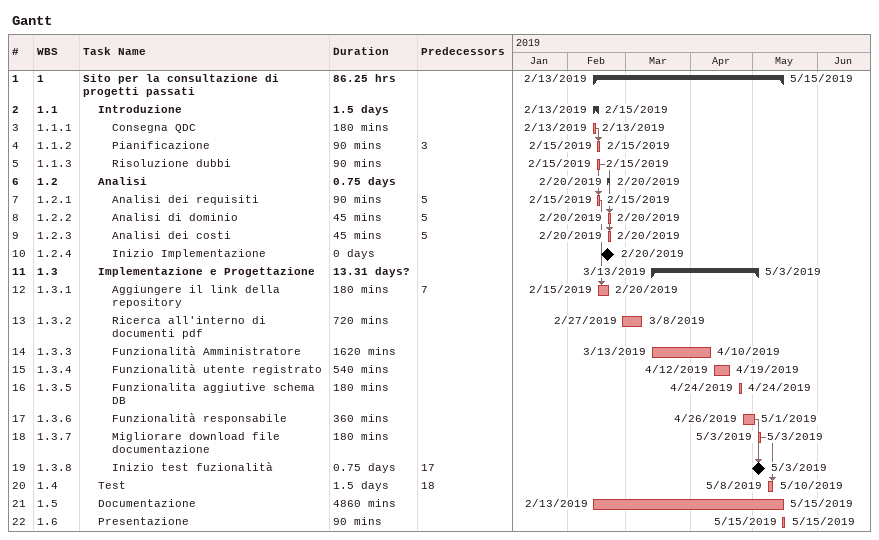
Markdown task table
Gantt

| ID | WBS | Task | Duration | Start | Finish | Predecessors |
|---|---|---|---|---|---|---|
| 1 | 1 | **Sito per la consultazione di progetti passati** | 86.25h | 2019-02-13 | 2019-05-15 |  |
| 2 | 1.1 | **Introduzione** | 1.5d | 2019-02-13 | 2019-02-15 |  |
| 3 | 1.1.1 | Consegna QDC | 180min | 2019-02-13 | 2019-02-13 |  |
| 4 | 1.1.2 | Pianificazione | 90min | 2019-02-15 | 2019-02-15 | 3 |
| 5 | 1.1.3 | Risoluzione dubbi | 90min | 2019-02-15 | 2019-02-15 |  |
| 6 | 1.2 | **Analisi** | 0.75d | 2019-02-20 | 2019-02-20 |  |
| 7 | 1.2.1 | Analisi dei requisiti | 90min | 2019-02-15 | 2019-02-15 | 5 |
| 8 | 1.2.2 | Analisi di dominio | 45min | 2019-02-20 | 2019-02-20 | 5 |
| 9 | 1.2.3 | Analisi dei costi | 45min | 2019-02-20 | 2019-02-20 | 5 |
| 10 | 1.2.4 | Inizio Implementazione | 0d | 2019-02-20 | 2019-02-20 |  |
| 11 | 1.3 | **Implementazione e Progettazione** | 13.31d? | 2019-03-13 | 2019-05-03 |  |
| 12 | 1.3.1 | Aggiungere il link della repository | 180min | 2019-02-15 | 2019-02-20 | 7 |
| 13 | 1.3.2 | Ricerca all'interno di documenti pdf | 720min | 2019-02-27 | 2019-03-08 |  |
| 14 | 1.3.3 | Funzionalità Amministratore | 1620min | 2019-03-13 | 2019-04-10 |  |
| 15 | 1.3.4 | Funzionalità utente registrato | 540min | 2019-04-12 | 2019-04-19 |  |
| 16 | 1.3.5 | Funzionalita aggiutive schema DB | 180min | 2019-04-24 | 2019-04-24 |  |
| 17 | 1.3.6 | Funzionalità responsabile | 360min | 2019-04-26 | 2019-05-01 |  |
| 18 | 1.3.7 | Migliorare download file documentazione | 180min | 2019-05-03 | 2019-05-03 |  |
| 19 | 1.3.8 | Inizio test fuzionalità | 0.75d | 2019-05-03 | 2019-05-03 | 17 |
| 20 | 1.4 | Test | 1.5d | 2019-05-08 | 2019-05-10 | 18 |
| 21 | 1.5 | Documentazione | 4860min | 2019-02-13 | 2019-05-15 |  |
| 22 | 1.6 | Presentazione | 90min | 2019-05-15 | 2019-05-15 |  |
